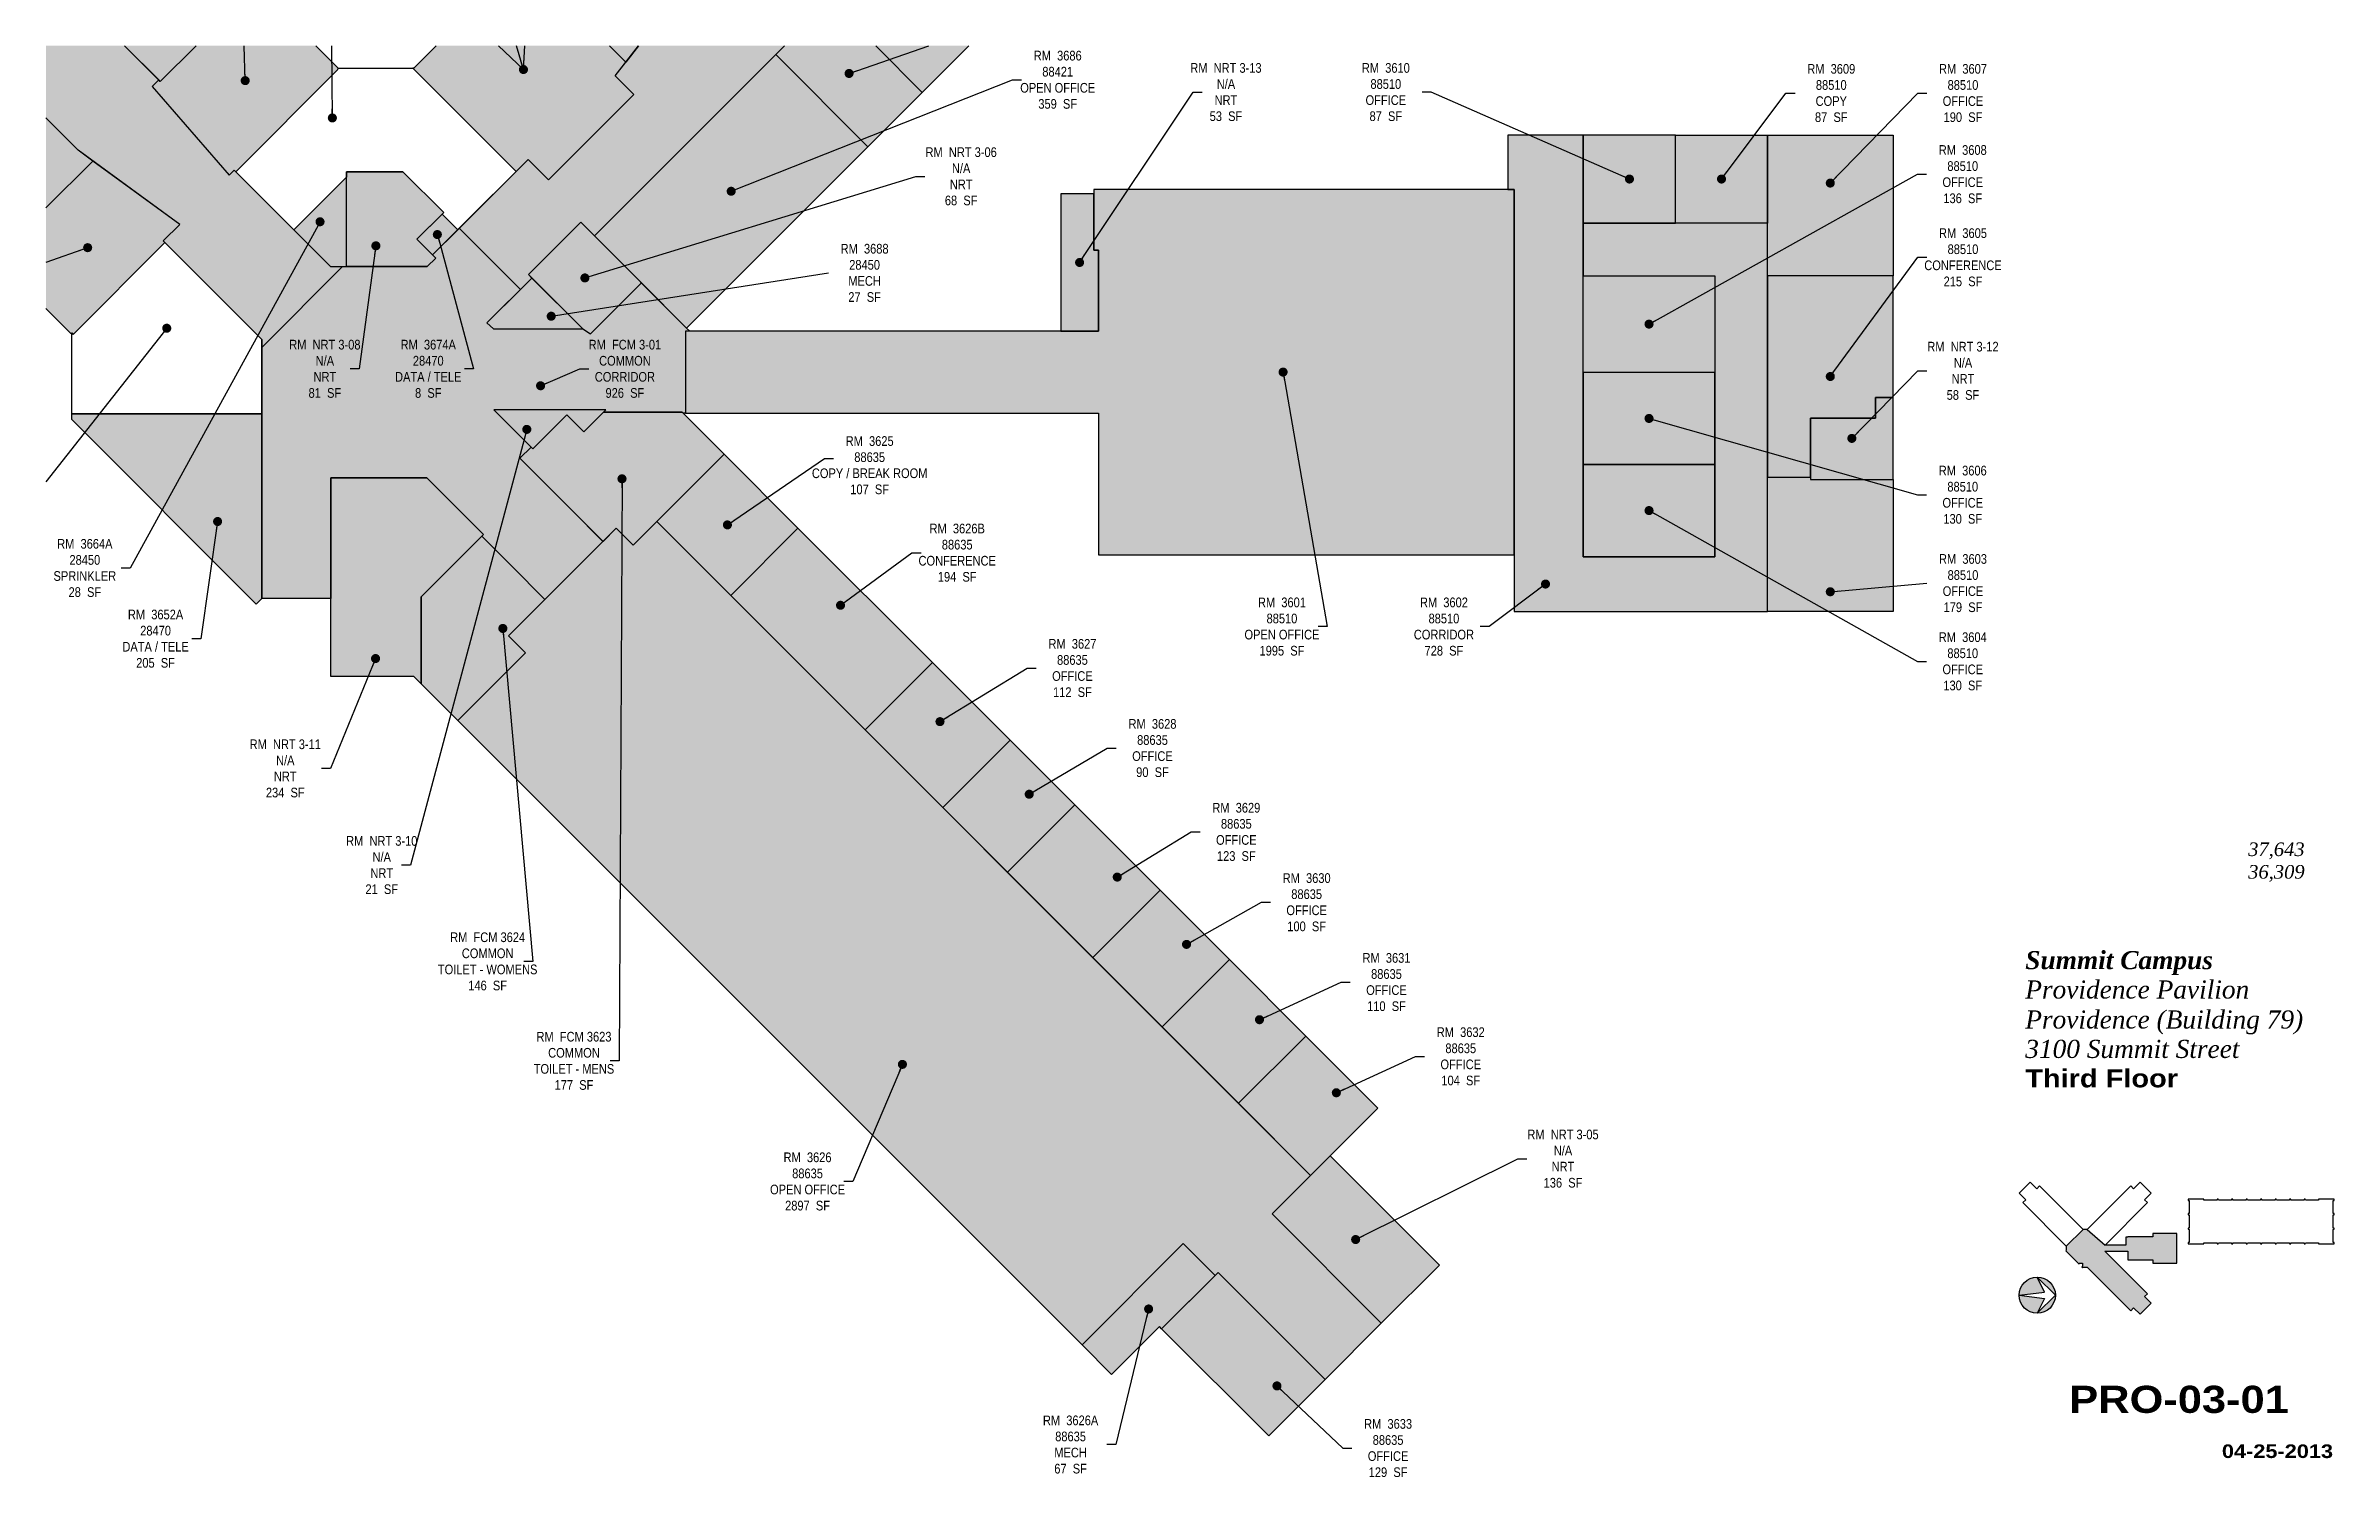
# Paper-space layout '01' of a CAD drawing. Header units: inches. Extents: x 0.9 to 16.7, y 0.5 to 10.5.
# The model-space entities are those that its viewports show. They can reach past a viewport. Long polylines and large blocks are cut down to what shows.
import ezdxf
from ezdxf.enums import TextEntityAlignment as Align

# ---------------------------------------------------------------- set-up
doc = ezdxf.new("R2010")
doc.units = ezdxf.units.IN
doc.header["$MEASUREMENT"] = 0
doc.layers.get('DEFPOINTS').update_dxf_attribs({"color": 31})
for name, color, linetype in [('0-LABEL', 3, 'Continuous'), ('1-NRT', 200, 'Continuous'), ('1-NRT-PTN', 253, 'Continuous'), ('3-FCM', 190, 'Continuous'), ('3-FCM-PTN', 9, 'Continuous'), ('4-OCC', 6, 'Continuous'), ('4-OCC-PTN', 95, 'Continuous'), ('4-VACANT', 60, 'Continuous'), ('T-5', 5, 'Continuous'), ('T-8', 8, 'Continuous')]:
    doc.layers.add(name, color=color, linetype=linetype)
doc.layers.get('DEFPOINTS').freeze()
doc.styles.add('ArialB', font='')
doc.styles.add('ArialN', font='ARIALN.TTF')
doc.styles.add('TimesI', font='timesi.ttf')
doc.styles.add('TimesIB', font='timesbi.ttf')
doc.styles.get('ArialB').set_extended_font_data('Arial Black')
doc.dimstyles.new('AB-120', dxfattribs={"dimscale": 120, "dimtxt": 0.125, "dimasz": 0.09375, "dimexe": 0.0625, "dimexo": 0.125, "dimgap": 0.375, "dimtad": 0, "dimtih": 1, "dimtoh": 1, "dimdec": 4, "dimrnd": 0.0625, "dimzin": 0, "dimdsep": 46, "dimlunit": 4, "dimtxsty": 'ArialN', "dimblk": 'ARCHTICK', "dimcen": 0.09375, "dimclrd": 256, "dimclre": 256, "dimclrt": 256, "dimadec": 0, "dimazin": 0, "dimtfac": 1, "dimtdec": 4, "dimtofl": 0, "dimtmove": 2, "dimatfit": 3, "dimldrblk": 'DOT', "dimfxl": 0, "dimfrac": 2, "dimtolj": 1, "dimtzin": 0, "dimlwd": -1, "dimlwe": -1, "dimarcsym": 0})

# ---------------------------------------------------------------- blocks, each defined once
blk = doc.blocks.new('n-arrow')
h = blk.add_hatch(color=256)
h.paths.add_polyline_path([(0, 0.125), (0.125, 0, 0.414214)])
h.paths.add_polyline_path([(0, 0.125, 0.414214), (-0.125, 0), (0.051, 0.022)])
h = blk.add_hatch(color=256)
h.paths.add_polyline_path([(0.051, -0.022), (-0.125, 0, 0.414214), (0, -0.125)])
h.paths.add_polyline_path([(0.125, 0), (0, -0.125, 0.414214)])
for p, q in [((-0.125, 0), (0.051, 0.022)), ((-0.125, 0), (0.051, -0.022)), ((0, 0.125), (0.125, 0)), ((0.051, 0.022), (0, 0.125)), ((0, -0.125), (0.125, 0)), ((0.051, -0.022), (0, -0.125))]:
    blk.add_line(p, q)
blk.add_circle((0, 0), 0.125)
blk = doc.blocks.new('3rd outline')
blk.add_lwpolyline([(14.639, 2.654), (14.562, 2.578), (14.608, 2.532), (14.588, 2.513), (14.888, 2.212), (14.888, 2.184), (14.885, 2.18), (14.977, 2.088), (14.977, 2.095), (15, 2.095), (15, 2.075), (14.995, 2.07), (15.001, 2.064), (15.005, 2.068), (15.033, 2.068), (15.333, 1.767), (15.353, 1.787), (15.398, 1.742), (15.475, 1.818), (15.429, 1.864), (15.449, 1.883), (15.155, 2.177), (15.314, 2.177), (15.314, 2.118), (15.486, 2.118), (15.486, 2.095), (15.651, 2.095), (15.651, 2.3), (15.486, 2.3), (15.486, 2.278), (15.314, 2.278), (15.314, 2.274), (15.3, 2.274), (15.3, 2.219), (15.156, 2.219), (15.449, 2.513), (15.429, 2.532), (15.475, 2.578), (15.398, 2.654), (15.353, 2.609), (15.333, 2.629), (15.033, 2.328), (15.005, 2.328), (14.704, 2.629), (14.684, 2.609)], close=True)
blk.add_lwpolyline([(15.73, 2.537), (15.73, 2.529), (15.737, 2.528), (15.737, 2.438), (15.73, 2.437), (15.73, 2.429), (15.737, 2.428), (15.737, 2.338), (15.73, 2.337), (15.73, 2.329), (15.737, 2.328), (15.737, 2.238), (15.73, 2.237), (15.73, 2.229), (15.838, 2.229), (15.839, 2.236), (15.93, 2.236), (15.93, 2.229), (15.938, 2.229), (15.939, 2.236), (16.03, 2.236), (16.03, 2.229), (16.038, 2.229), (16.039, 2.236), (16.13, 2.236), (16.13, 2.229), (16.138, 2.229), (16.139, 2.236), (16.23, 2.236), (16.23, 2.229), (16.238, 2.229), (16.238, 2.229), (16.239, 2.236), (16.33, 2.236), (16.33, 2.229), (16.338, 2.229), (16.339, 2.236), (16.43, 2.236), (16.43, 2.229), (16.438, 2.229), (16.439, 2.236), (16.53, 2.236), (16.53, 2.229), (16.538, 2.229), (16.539, 2.236), (16.63, 2.236), (16.63, 2.229), (16.738, 2.229), (16.738, 2.237), (16.731, 2.238), (16.731, 2.328), (16.738, 2.329), (16.738, 2.337), (16.731, 2.338), (16.731, 2.428), (16.738, 2.429), (16.738, 2.437), (16.731, 2.437), (16.731, 2.528), (16.738, 2.529), (16.738, 2.537), (16.63, 2.537), (16.63, 2.53), (16.539, 2.53), (16.538, 2.537), (16.53, 2.537), (16.53, 2.53), (16.439, 2.53), (16.438, 2.537), (16.43, 2.537), (16.43, 2.53), (16.339, 2.53), (16.338, 2.537), (16.33, 2.537), (16.33, 2.53), (16.239, 2.53), (16.238, 2.537), (16.23, 2.537), (16.23, 2.53), (16.139, 2.53), (16.138, 2.537), (16.13, 2.537), (16.13, 2.53), (16.039, 2.53), (16.038, 2.537), (16.03, 2.537), (16.03, 2.53), (15.939, 2.53), (15.938, 2.537), (15.93, 2.537), (15.93, 2.53), (15.839, 2.53), (15.838, 2.537), (15.73, 2.537)])
blk = doc.blocks.new('AB-TB-text')
for tag, style, p in [('GROSS', 'TimesI', (1.93, 4.406)), ('USEABLE', 'TimesI', (1.93, 4.25)), ('DATE', 'ArialB', (2.125, 0.25))]:
    blk.add_attdef(tag, text='', height=0.0938, dxfattribs=dict(style=style)).set_placement(p, align=Align.RIGHT)
for tag, style, p in [('CAMPUS', 'TimesIB', (0, 3.75)), ('PAVILION', 'TimesI', (0, 3.547)), ('BUILDING', 'TimesI', (0, 3.34)), ('STREET', 'TimesI', (0, 3.137)), ('FLOOR', 'ArialB', (0, 2.934))]:
    blk.add_attdef(tag, text='', height=0.125, dxfattribs=dict(style=style)).set_placement(p, align=Align.TOP_LEFT)
at = {"style": 'ArialB'}
blk.add_attdef('DWG#', text='', height=0.188, dxfattribs=at).set_placement((1.062, 0.749), align=Align.TOP_CENTER)
blk = doc.blocks.new('_ArchTick')
at = {"const_width": 0.15}
blk.add_lwpolyline([(-0.5, -0.5), (0.5, 0.5)], dxfattribs=at)
blk = doc.blocks.new('_Dot')
at = {"lineweight": -2}
blk.add_line((-0.5, 0), (-1, 0), dxfattribs=at)
at = {"const_width": 0.5}
blk.add_lwpolyline([(-0.25, 0, 1), (0.25, 0, 1)], format="xyb", close=True, dxfattribs=at)

msp = doc.modelspace()

# ---------------------------------------------------------------- hatches: boundary and pattern name
at = {"layer": '1-NRT-PTN'}
for points in [[(-1816.2, 1721.5), (-1792.8, 1698.1), (-1803.3, 1687.7), (-1833.3, 1687.7), (-1903.8, 1687.7), (-1903.8, 1805.3), (-1833.6, 1805.3), (-1782.9, 1754.7)], [(-1016.1, 1708), (-1016.1, 1607.5), (-969.1, 1607.5), (-969.1, 1708), (-975.1, 1708), (-975.1, 1777.8), (-1016.1, 1777.8)], [(-1537.2, 1667.4), (-1612.5, 1742.7), (-1677.6, 1677.6), (-1610.1, 1610.1), (-1600.5, 1604.2)], [(-1581.4, 1509.5), (-1720.6, 1509.5), (-1672.2, 1461.1), (-1629.8, 1503.5), (-1608.6, 1482.3)], [(-84.1, 1499.1), (-84.1, 1423.1), (18.5, 1423.1), (18.5, 1525.1), (-3.5, 1525.1), (-3.5, 1499.1)], [(-1804, 1425.1), (-1733.4, 1354.6), (-1811.1, 1277), (-1811.1, 1169.2), (-1820.1, 1178.2), (-1923, 1178.2), (-1923, 1425.1)], [(-753.4, 510.3), (-617.6, 374.6), (-545.5, 446.7), (-681.3, 582.5)]]:
    msp.add_hatch(color=256, dxfattribs=at).paths.add_polyline_path(points)
at = {"layer": '3-FCM-PTN'}
for points in [[(-2009, 1275), (-2009, 1587.2), (-1908.6, 1687.7), (-1803.3, 1687.7), (-1792.8, 1698.1), (-1796.7, 1702), (-1763.5, 1735.3), (-1687.5, 1659.2), (-1729.2, 1617.5), (-1721.2, 1610.1), (-1610.1, 1610.1), (-1600.5, 1604.2), (-1537.2, 1667.4), (-1481, 1611.2), (-1477.1, 1607.5), (-1482.2, 1607.5), (-1482.2, 1505.4), (-1485.4, 1505.4), (-1486.6, 1506.5), (-1584.4, 1506.5), (-1581.4, 1509.5), (-1581.4, 1509.5), (-1720.6, 1509.5), (-1674.3, 1463.2), (-1688.2, 1449.4), (-1624.6, 1385.7), (-1585, 1346.1), (-1657.1, 1274), (-1698.8, 1315.7), (-1735.6, 1352.5), (-1733.4, 1354.6), (-1804, 1425.1), (-1923, 1425.1), (-1923, 1275)], [(-1434.3, 1454.3), (-1547.5, 1341.2), (-1568.7, 1362.4), (-1584.9, 1346.1), (-1624.6, 1385.7), (-1688.2, 1449.4), (-1674.3, 1463.2), (-1672.2, 1461.1), (-1629.8, 1503.5), (-1608.6, 1482.3), (-1584.4, 1506.5), (-1486.6, 1506.5)], [(-1735.6, 1352.5), (-1698.8, 1315.7), (-1657.1, 1274), (-1702.3, 1228.7), (-1681.1, 1207.5), (-1765.3, 1123.4), (-1811.1, 1169.2), (-1811.1, 1277)]]:
    msp.add_hatch(color=256, dxfattribs=at).paths.add_polyline_path(points)
at = {"layer": '4-OCC-PTN'}
h = msp.add_hatch(dxfattribs=at)
h.set_pattern_fill('ANSI31', color=192)
h.paths.add_polyline_path([(-1155.8, 2242.5), (-1117.6, 2204.4), (-1090.9, 2231.1), (-1129.1, 2269.3), (-1033.6, 2364.7), (-995.4, 2326.6), (-970.5, 2351.5), (-1008.7, 2389.7), (-891.5, 2506.9), (-866, 2481.4), (-753.8, 2593.7), (-757.6, 2597.6), (-706.7, 2648.5), (-704.3, 2646), (-619.4, 2730.9), (-658.1, 2769.5), (-802.6, 2659.5), (-826.5, 2683.4), (-1089.2, 2483.4), (-1069.2, 2463.5), (-1157.5, 2375.2), (-1153.6, 2371.3), (-1338.9, 2186), (-1325.5, 2172.7), (-1495.4, 2040.4), (-1497.3, 2039), (-1487.9, 2029.6), (-1569.8, 1924.8), (-1546.4, 1901.4), (-1652.5, 1795.4), (-1677.9, 1820.8), (-1693, 1805.8), (-1763.5, 1735.3), (-1687.5, 1659.2), (-1673.3, 1673.4), (-1677.6, 1677.6), (-1612.5, 1742.7), (-1595.5, 1725.7), (-1220.1, 2101.2), (-1258.6, 2139.7)])
for color, points in [(185, [(-2529.5, 2311.9), (-2543.7, 2297.7), (-2691.3, 2445.3), (-2668.6, 2468), (-2754, 2553.4), (-2771.4, 2536.1), (-2899, 2663.7), (-2901.5, 2661.2), (-2936.5, 2696.3), (-3001.1, 2631.7), (-2978.4, 2609), (-2932.3, 2493.2), (-2661, 2294.7), (-2680, 2275.6), (-2585.9, 2206.7), (-2595.7, 2197), (-2500.5, 2087.1), (-2496.3, 2091.3), (-2237.1, 1832.1), (-2111, 1739.8), (-2131.4, 1719.4), (-2009, 1596.9), (-2009, 1587.2), (-1908.6, 1687.7), (-1923.7, 1687.7), (-2043.4, 1807.4), (-2049.6, 1801.1), (-2145.2, 1911.4), (-2137.1, 1919.5)]), (185, [(-2135.2, 1917.5), (-2324, 2106.4), (-2205.2, 2225.1), (-2016.4, 2036.3)]), (192, [(-1604.2, 2149.8), (-1495.1, 2040.7), (-1497.3, 2039), (-1487.9, 2029.6), (-1556.6, 1941.7), (-1684.5, 2069.5)]), (185, [(-2339.8, 1698), (-2219, 1818.8), (-2237.1, 1832.1), (-2496.3, 2091.3), (-2500.5, 2087.1), (-2502.3, 2089.2), (-2616.7, 1974.8)]), (137, [(-1188.1, 1904.1), (-1302.6, 2018.6), (-1222, 2099.2), (-1107.5, 1984.7)]), (192, [(-1556.6, 1941.7), (-1684.5, 2069.5), (-1820.1, 1934), (-1821.1, 1934), (-1820.6, 1933.4), (-1693, 1805.8), (-1677.9, 1820.8), (-1652.5, 1795.4), (-1546.4, 1901.4), (-1569.8, 1924.8)]), (185, [(-1914.3, 1932.6), (-1914, 1934), (-2016.4, 2036.3), (-2135.2, 1917.5), (-2137.1, 1919.5), (-2145.2, 1911.4), (-2049.6, 1801.1), (-2043.4, 1807.4), (-2041.4, 1805.5)]), (192, [(-1370.2, 1951.1), (-1302.6, 2018.6), (-1188.1, 1904.1), (-1255.6, 1836.6)]), (192, [(-1255.6, 1836.6), (-1481, 1611.2), (-1595.5, 1725.7), (-1370.2, 1951.1)]), (193, [(-366.6, 1851.1), (-460.5, 1851.1), (-460.5, 1783.5), (-452.5, 1783.5), (-452.5, 1329.5), (-452.5, 1259), (-137.8, 1259), (-137.8, 1741.7), (-366.6, 1741.7), (-366.6, 1676.2), (-203.1, 1676.2), (-203.1, 1327.1), (-366.6, 1327.1)]), (193, [(-366.6, 1851.1), (-366.6, 1741.7), (-251.8, 1741.7), (-251.8, 1851.1)]), (193, [(-251.8, 1851.1), (-137.8, 1851.1), (-137.8, 1741.7), (-251.8, 1741.7)]), (193, [(-137.8, 1851.1), (18.5, 1851.1), (18.5, 1678.8), (18.5, 1676.2), (-137.8, 1676.2), (-137.8, 1741.7)]), (185, [(-2219, 1818.8), (-2339.8, 1698), (-2246.2, 1604.3), (-2245.2, 1605.2), (-2243.5, 1603.4), (-2129.5, 1717.4), (-2131.4, 1719.4), (-2111, 1739.8)]), (55, [(-1903.8, 1798.9), (-1969.3, 1733.3), (-1923.7, 1687.7), (-1903.8, 1687.7), (-1903.8, 1694.7)]), (193, [(-975.1, 1783.5), (-975.1, 1708), (-969.1, 1708), (-969.1, 1607.5), (-1477.1, 1607.5), (-1478.3, 1607.5), (-1482.2, 1607.5), (-1482.2, 1505.4), (-969.1, 1505.4), (-969.1, 1329.5), (-452.5, 1329.5), (-452.5, 1783.5), (-969.1, 1783.5)]), (62, [(-1796.7, 1702), (-1816.2, 1721.5), (-1784.9, 1752.8), (-1765.4, 1733.3)]), (55, [(-1721.2, 1610.1), (-1610.1, 1610.1), (-1673.3, 1673.4), (-1729.2, 1617.5)]), (193, [(-366.6, 1676.2), (-203.1, 1676.1), (-203.1, 1556.1), (-366.6, 1556.1)]), (193, [(-137.8, 1676.2), (-137.8, 1425.7), (-84.1, 1425.7), (-84.1, 1499.1), (-3.5, 1499.1), (-3.5, 1525.1), (18.5, 1525.1), (18.5, 1676.2)]), (193, [(-366.6, 1556.1), (-366.6, 1441.6), (-203.1, 1441.6), (-203.1, 1556.1)]), (62, [(-2009, 1275), (-2015.9, 1268.1), (-2245.2, 1497.4), (-2245.2, 1504.6), (-2009, 1504.6)]), (131, [(-1434.3, 1454.3), (-1342.6, 1362.6), (-1426.2, 1279), (-1518, 1370.7)]), (193, [(-366.6, 1441.6), (-366.6, 1327.1), (-203.1, 1327.1), (-203.1, 1441.6)]), (193, [(-137.8, 1425.7), (-84.1, 1425.7), (-84.1, 1423.1), (18.5, 1423.1), (18.5, 1259), (-137.8, 1259)]), (131, [(-1681.1, 1207.5), (-1765.3, 1123.4), (-989.6, 347.7), (-863.7, 473.6), (-824.1, 434), (-820.5, 437.6), (-687.5, 304.7), (-617.6, 374.6), (-753.4, 510.3), (-705.5, 558.2), (-1518, 1370.7), (-1547.5, 1341.2), (-1568.7, 1362.4), (-1657.1, 1274), (-1702.3, 1228.7)]), (131, [(-1426.2, 1279), (-1259.2, 1111.9), (-1175.5, 1195.5), (-1342.6, 1362.6)]), (131, [(-1259.2, 1111.9), (-1162.5, 1015.2), (-1078.9, 1098.9), (-1175.5, 1195.5)]), (131, [(-1162.5, 1015.2), (-1082.3, 935), (-998.6, 1018.6), (-1078.9, 1098.9)]), (131, [(-1082.3, 935), (-976.1, 828.9), (-892.5, 912.5), (-998.6, 1018.6)]), (131, [(-976.1, 828.9), (-890, 742.8), (-806.4, 826.4), (-892.5, 912.5)]), (131, [(-890, 742.8), (-795, 647.8), (-711.4, 731.4), (-806.4, 826.4)]), (131, [(-795, 647.8), (-705.5, 558.2), (-621.9, 641.8), (-711.4, 731.4)]), (131, [(-952.8, 310.9), (-989.6, 347.7), (-863.7, 473.6), (-824.1, 434), (-890.6, 367.5), (-893.4, 370.3)]), (131, [(-820.5, 437.6), (-890.6, 367.5), (-757.6, 234.6), (-687.5, 304.7)])]:
    msp.add_hatch(color=color, dxfattribs=at).paths.add_polyline_path(points)

# ---------------------------------------------------------------- linework, layer by layer
at = {"layer": '1-NRT'}
for points in [[(-1816.2, 1721.5), (-1792.8, 1698.1), (-1792.8, 1698.1), (-1803.3, 1687.7), (-1803.3, 1687.7), (-1833.3, 1687.7), (-1903.8, 1687.7), (-1903.8, 1805.3), (-1833.6, 1805.3), (-1782.9, 1754.7)], [(-1581.4, 1509.5), (-1720.6, 1509.5), (-1672.2, 1461.1), (-1629.8, 1503.5), (-1608.6, 1482.3), (-1581.4, 1509.5)], [(-84.1, 1499.1), (-84.1, 1423.1), (18.5, 1423.1), (18.5, 1525.1), (-3.5, 1525.1), (-3.5, 1499.1)], [(-1804, 1425.1), (-1804, 1425.1), (-1733.4, 1354.6), (-1811.1, 1277), (-1811.1, 1169.2), (-1820.1, 1178.2), (-1923, 1178.2), (-1923, 1425.1)], [(-753.4, 510.3), (-617.6, 374.6), (-545.5, 446.7), (-681.3, 582.5)]]:
    msp.add_lwpolyline(points, close=True, dxfattribs=at)
for points in [[(-1016.1, 1708), (-1016.1, 1607.5), (-969.1, 1607.5), (-969.1, 1708), (-975.1, 1708), (-975.1, 1777.8), (-1016.1, 1777.8), (-1016.1, 1708)], [(-1537.2, 1667.4), (-1612.5, 1742.7), (-1677.6, 1677.6), (-1610.1, 1610.1), (-1600.5, 1604.2), (-1537.2, 1667.4)]]:
    msp.add_lwpolyline(points, dxfattribs=at)
at = {"layer": '3-FCM'}
msp.add_lwpolyline([(-2009, 1275), (-2009, 1587.2), (-1908.6, 1687.7), (-1908.6, 1687.7), (-1803.3, 1687.7), (-1792.8, 1698.1), (-1796.7, 1702), (-1763.5, 1735.3), (-1687.5, 1659.2), (-1729.2, 1617.5), (-1721.2, 1610.1), (-1610.1, 1610.1), (-1600.5, 1604.2), (-1537.2, 1667.4), (-1481, 1611.2), (-1477.1, 1607.5), (-1482.2, 1607.5), (-1482.2, 1505.4), (-1485.4, 1505.4), (-1486.6, 1506.5), (-1584.4, 1506.5), (-1581.4, 1509.5), (-1581.4, 1509.5), (-1720.6, 1509.5), (-1674.3, 1463.2), (-1674.3, 1463.2), (-1688.2, 1449.4), (-1688.2, 1449.4), (-1624.6, 1385.7), (-1624.6, 1385.7), (-1624.6, 1385.7), (-1585, 1346.1), (-1657.1, 1274), (-1698.8, 1315.7), (-1698.8, 1315.7), (-1735.6, 1352.5), (-1733.4, 1354.6), (-1733.4, 1354.6), (-1804, 1425.1), (-1923, 1425.1), (-1923, 1275), (-1923, 1275)], close=True, dxfattribs=at)
for points in [[(-1434.3, 1454.3), (-1547.5, 1341.2), (-1568.7, 1362.4), (-1584.9, 1346.1), (-1624.6, 1385.7), (-1624.6, 1385.7), (-1688.2, 1449.4), (-1674.3, 1463.2), (-1672.2, 1461.1), (-1629.8, 1503.5), (-1608.6, 1482.3), (-1584.4, 1506.5), (-1486.6, 1506.5), (-1434.3, 1454.3)], [(-1735.6, 1352.5), (-1698.8, 1315.7), (-1698.8, 1315.7), (-1657.1, 1274), (-1702.3, 1228.7), (-1681.1, 1207.5), (-1681.1, 1207.5), (-1765.3, 1123.4), (-1765.3, 1123.4), (-1811.1, 1169.2), (-1811.1, 1169.2), (-1811.1, 1277), (-1735.6, 1352.5)]]:
    msp.add_lwpolyline(points, dxfattribs=at)
at = {"layer": '4-OCC'}
for points in [[(-1220.1, 2101.2), (-1595.5, 1725.7), (-1612.5, 1742.7), (-1677.6, 1677.6), (-1673.3, 1673.4), (-1687.5, 1659.2), (-1763.5, 1735.3), (-1677.9, 1820.8), (-1652.5, 1795.4), (-1546.4, 1901.4), (-1569.8, 1924.8), (-1487.9, 2029.6)], [(-2529.5, 2311.9), (-2137.1, 1919.5), (-2145.2, 1911.4), (-2049.6, 1801.1), (-2043.4, 1807.4), (-1923.7, 1687.7), (-1908.6, 1687.7), (-2009, 1587.2), (-2009, 1596.9), (-2131.4, 1719.4), (-2111, 1739.8), (-2237.1, 1832.1), (-2496.3, 2091.3)], [(-2339.8, 1698), (-2219, 1818.8), (-2237.1, 1832.1), (-2496.3, 2091.3), (-2500.5, 2087.1), (-2502.3, 2089.2), (-2616.7, 1974.8), (-2339.8, 1698), (-2339.8, 1698)], [(-1188.1, 1904.1), (-1302.6, 2018.6), (-1222, 2099.2), (-1222, 2099.2), (-1107.5, 1984.7), (-1188.1, 1904.1)], [(-1556.6, 1941.7), (-1684.5, 2069.5), (-1820.1, 1934), (-1821.1, 1934), (-1820.6, 1933.4), (-1693, 1805.8), (-1677.9, 1820.8), (-1652.5, 1795.4), (-1546.4, 1901.4), (-1569.8, 1924.8), (-1556.6, 1941.7)], [(-1914.3, 1932.6), (-1914, 1934), (-2016.4, 2036.3), (-2135.2, 1917.5), (-2137.1, 1919.5), (-2137.1, 1919.5), (-2145.2, 1911.4), (-2049.6, 1801.1), (-2043.4, 1807.4), (-2041.4, 1805.5), (-1914.3, 1932.6), (-1914.3, 1932.6), (-1914.3, 1932.6)], [(-1370.2, 1951.1), (-1302.6, 2018.6), (-1302.6, 2018.6), (-1188.1, 1904.1), (-1255.6, 1836.6), (-1370.2, 1951.1)], [(-1255.6, 1836.6), (-1481, 1611.2), (-1595.5, 1725.7), (-1370.2, 1951.1), (-1370.2, 1951.1), (-1255.6, 1836.6)], [(-366.6, 1851.1), (-460.5, 1851.1), (-460.5, 1783.5), (-452.5, 1783.5), (-452.5, 1329.5), (-452.5, 1259), (-137.8, 1259), (-137.8, 1741.7), (-366.6, 1741.7), (-366.6, 1676.2), (-203.1, 1676.2), (-203.1, 1327.1), (-366.6, 1327.1), (-366.6, 1851.1)], [(-2219, 1818.8), (-2339.8, 1698), (-2246.2, 1604.3), (-2245.2, 1605.2), (-2243.5, 1603.4), (-2129.5, 1717.4), (-2131.4, 1719.4), (-2111, 1739.8), (-2219, 1818.8)], [(-1903.8, 1798.9), (-1969.3, 1733.3), (-1923.7, 1687.7), (-1903.8, 1687.7), (-1903.8, 1694.7), (-1903.8, 1798.9)], [(-1721.2, 1610.1), (-1610.1, 1610.1), (-1673.3, 1673.4), (-1729.2, 1617.5), (-1721.2, 1610.1)], [(-137.8, 1425.7), (-84.1, 1425.7), (-84.1, 1423.1), (18.5, 1423.1), (18.5, 1259), (-137.8, 1259), (-137.8, 1425.7)], [(-820.5, 437.6), (-890.6, 367.5), (-757.6, 234.6), (-687.5, 304.7), (-820.5, 437.6)]]:
    msp.add_lwpolyline(points, dxfattribs=at)
for points in [[(-2135.2, 1917.5), (-2135.2, 1917.5), (-2135.2, 1917.5), (-2324, 2106.4), (-2205.2, 2225.1), (-2016.4, 2036.3)], [(-1604.2, 2149.8), (-1495.1, 2040.7), (-1497.3, 2039), (-1487.9, 2029.6), (-1556.6, 1941.7), (-1684.5, 2069.5)], [(-366.6, 1851.1), (-366.6, 1741.7), (-251.8, 1741.7), (-251.8, 1851.1)], [(-251.8, 1851.1), (-137.8, 1851.1), (-137.8, 1741.7), (-251.8, 1741.7)], [(-137.8, 1851.1), (18.5, 1851.1), (18.5, 1678.8), (18.5, 1676.2), (-137.8, 1676.2), (-137.8, 1741.7), (-137.8, 1741.7)], [(-975.1, 1783.5), (-975.1, 1708), (-969.1, 1708), (-969.1, 1607.5), (-1477.1, 1607.5), (-1478.3, 1607.5), (-1482.2, 1607.5), (-1482.2, 1505.4), (-969.1, 1505.4), (-969.1, 1329.5), (-452.5, 1329.5), (-452.5, 1329.5), (-452.5, 1329.5), (-452.5, 1783.5), (-452.5, 1783.5), (-452.5, 1783.5), (-969.1, 1783.5)], [(-1796.7, 1702), (-1816.2, 1721.5), (-1784.9, 1752.8), (-1765.4, 1733.3)], [(-366.6, 1676.2), (-203.1, 1676.1), (-203.1, 1556.1), (-366.6, 1556.1)], [(-137.8, 1676.2), (-137.8, 1425.7), (-84.1, 1425.7), (-84.1, 1499.1), (-3.5, 1499.1), (-3.5, 1525.1), (18.5, 1525.1), (18.5, 1676.2)], [(-366.6, 1556.1), (-366.6, 1441.6), (-203.1, 1441.6), (-203.1, 1556.1)], [(-2009, 1275), (-2015.9, 1268.1), (-2245.2, 1497.4), (-2245.2, 1504.6), (-2009, 1504.6)], [(-1434.3, 1454.3), (-1342.6, 1362.6), (-1426.2, 1279), (-1518, 1370.7)], [(-366.6, 1441.6), (-366.6, 1327.1), (-203.1, 1327.1), (-203.1, 1441.6)], [(-1681.1, 1207.5), (-1765.3, 1123.4), (-989.6, 347.7), (-863.7, 473.6), (-824.1, 434), (-820.5, 437.6), (-687.5, 304.7), (-617.6, 374.6), (-753.4, 510.3), (-705.5, 558.2), (-1518, 1370.7), (-1518, 1370.7), (-1518, 1370.7), (-1518, 1370.7), (-1518, 1370.7), (-1518, 1370.7), (-1547.5, 1341.2), (-1568.7, 1362.4), (-1657.1, 1274), (-1657.1, 1274), (-1702.3, 1228.7), (-1681.1, 1207.5)], [(-1426.2, 1279), (-1259.2, 1111.9), (-1175.5, 1195.5), (-1342.6, 1362.6)], [(-1259.2, 1111.9), (-1162.5, 1015.2), (-1078.9, 1098.9), (-1175.5, 1195.5)], [(-1162.5, 1015.2), (-1082.3, 935), (-998.6, 1018.6), (-1078.9, 1098.9)], [(-1082.3, 935), (-976.1, 828.9), (-892.5, 912.5), (-998.6, 1018.6)], [(-976.1, 828.9), (-890, 742.8), (-806.4, 826.4), (-892.5, 912.5)], [(-890, 742.8), (-795, 647.8), (-711.4, 731.4), (-806.4, 826.4)], [(-795, 647.8), (-705.5, 558.2), (-621.9, 641.8), (-711.4, 731.4)], [(-952.8, 310.9), (-989.6, 347.7), (-863.7, 473.6), (-824.1, 434), (-890.6, 367.5), (-893.4, 370.3)]]:
    msp.add_lwpolyline(points, close=True, dxfattribs=at)
at = {"layer": '4-VACANT'}
msp.add_lwpolyline([(-2041.4, 1805.5), (-1914.3, 1932.6), (-1914, 1934), (-1821.1, 1934), (-1693, 1805.8), (-1765.4, 1733.3), (-1784.9, 1752.8), (-1782.9, 1754.7), (-1833.6, 1805.3), (-1903.8, 1805.3), (-1903.8, 1798.9), (-1969.3, 1733.3), (-2041.4, 1805.5)], dxfattribs=at)
msp.add_lwpolyline([(-2245.2, 1605.2), (-2243.5, 1603.4), (-2129.5, 1717.4), (-2009, 1596.9), (-2009, 1596.9), (-2009, 1596.9), (-2009, 1504.6), (-2245.2, 1504.6)], close=True, dxfattribs=at)

# ---------------------------------------------------------------- texts
at = {"layer": '0-LABEL', "char_height": 12, "attachment_point": 5, "style": 'ArialN'}
for s, insert in [('RM  3686\\P88421\\POPEN OFFICE\\P359  SF', (-1019.8, 1919.7)), ('RM  NRT 3-13\\PN/A\\PNRT\\P53  SF', (-810.7, 1904.4)), ('RM  3610\\P88510\\POFFICE\\P87  SF', (-612, 1904.4)), ('RM  3609\\P88510\\PCOPY\\P87  SF', (-58.4, 1903.2)), ('RM  3607\\P88510\\POFFICE\\P190  SF', (105.3, 1903.2)), ('RM  NRT 3-06\\PN/A\\PNRT\\P68  SF', (-1139.8, 1799.7)), ('RM  3608\\P88510\\POFFICE\\P136  SF', (105, 1802.4)), ('RM  3605\\P88510\\PCONFERENCE\\P215  SF', (105.3, 1699.1)), ('RM  3688\\P28450\\PMECH\\P27  SF', (-1259.8, 1679.7)), ('RM  NRT 3-08\\PN/A\\PNRT\\P81  SF', (-1930.6, 1560.5)), ('RM  3674A\\P28470\\PDATA / TELE\\P8  SF', (-1802.1, 1560.5)), ('RM  FCM 3-01\\PCOMMON\\PCORRIDOR\\P926  SF', (-1557.7, 1560.5)), ('RM  NRT 3-12\\PN/A\\PNRT\\P58  SF', (105.3, 1558)), ('RM  3625\\P88635\\PCOPY / BREAK ROOM\\P107  SF', (-1253.5, 1440.7)), ('RM  3606\\P88510\\POFFICE\\P130  SF', (105, 1404)), ('RM  3626B\\P88635\\PCONFERENCE\\P194  SF', (-1144.7, 1332)), ('RM  3664A\\P28450\\PSPRINKLER\\P28  SF', (-2228.9, 1313)), ('RM  3603\\P88510\\POFFICE\\P179  SF', (105.3, 1294.2)), ('RM  3652A\\P28470\\PDATA / TELE\\P205  SF', (-2141, 1225.1)), ('RM  3601\\P88510\\POPEN OFFICE\\P1995  SF', (-741.1, 1240.2)), ('RM  3602\\P88510\\PCORRIDOR\\P728  SF', (-539.8, 1240.2)), ('RM  3627\\P88635\\POFFICE\\P112  SF', (-1001.5, 1188.7)), ('RM  3604\\P88510\\POFFICE\\P130  SF', (105, 1197)), ('RM  3628\\P88635\\POFFICE\\P90  SF', (-902, 1089.2)), ('RM  NRT 3-11\\PN/A\\PNRT\\P234  SF', (-1979.8, 1063.9)), ('RM  3629\\P88635\\POFFICE\\P123  SF', (-797.8, 985)), ('RM  NRT 3-10\\PN/A\\PNRT\\P21  SF', (-1859.9, 943.8)), ('RM  3630\\P88635\\POFFICE\\P100  SF', (-710.4, 897.6)), ('RM  FCM 3624\\PCOMMON\\PTOILET - WOMENS\\P146  SF', (-1728.3, 824.1)), ('RM  3631\\P88635\\POFFICE\\P110  SF', (-611.2, 798.4)), ('RM  3632\\P88635\\POFFICE\\P104  SF', (-518.9, 706.1)), ('RM  FCM 3623\\PCOMMON\\PTOILET - MENS\\P177  SF', (-1621, 700.5)), ('RM  NRT 3-05\\PN/A\\PNRT\\P136  SF', (-391.8, 579)), ('RM  3626\\P88635\\POPEN OFFICE\\P2897  SF', (-1330.7, 550.6)), ('RM  3626A\\P88635\\PMECH\\P67  SF', (-1003.8, 223.7)), ('RM  3633\\P88635\\POFFICE\\P129  SF', (-609.2, 219.3))]:
    msp.add_mtext(s, dxfattribs=dict(at, insert=insert))

# ---------------------------------------------------------------- leaders
at = {"layer": '0-LABEL', "annotation_type": 0, "has_hookline": 1}
for points, hookline_direction, text_width in [([(-1921.3, 1872.3), (-1923.5, 2302.7), (-1934.8, 2302.7)], 1, 57.9), ([(-2029.6, 1918.7), (-2036, 2167), (-2024.8, 2167)], 0, 57.9), ([(-1683.8, 1932.5), (-1670.1, 2180.4), (-1681.4, 2180.4)], 1, 94.8), ([(-1683.8, 1932.5), (-1738.1, 2114.9), (-1749.3, 2114.9)], 1, 94.8), ([(-1683.8, 1932.5), (-1803.5, 2047), (-1814.8, 2047)], 1, 94.8), ([(-1279.1, 1927.6), (-956, 2039.7), (-944.8, 2039.7)], 0, 58), ([(382.5, 1886.5), (274.2, 1994.1), (263, 1994.1)], 1, 57.8), ([(-1425.6, 1781.2), (-1076, 1919.7), (-1064.8, 1919.7)], 0, 91.8), ([(-992.6, 1692.7), (-851.4, 1904.4), (-840.2, 1904.4)], 0, 86.9), ([(-309.2, 1796.4), (-555.7, 1904.4), (-567, 1904.4)], 1, 57.9), ([(-194.8, 1796.4), (-114.7, 1903.2), (-103.4, 1903.2)], 0, 57.9), ([(-59.6, 1791.4), (49.1, 1903.2), (60.3, 1903.2)], 0, 57.9), ([(439.5, 1736.5), (274.2, 1901.5), (263, 1901.5)], 1, 92.3), ([(-1607.4, 1673.5), (-1196, 1799.7), (-1184.8, 1799.7)], 0, 86.9), ([(-284.9, 1616.1), (48.7, 1802.4), (60, 1802.4)], 0, 57.9), ([(-1936.6, 1743.3), (-2172.7, 1313), (-2183.9, 1313)], 1, 77.1), ([(-2225.4, 1711.1), (-2480, 1620.3), (-2491.2, 1620.3)], 1, 57.8), ([(-1867.2, 1713.4), (-1888, 1560.5), (-1899.3, 1560.5)], 1, 86.9), ([(-1790.8, 1727.4), (-1745.8, 1560.5), (-1757.1, 1560.5)], 1, 80.7), ([(-1649.3, 1625.9), (-1304.8, 1679.7)], 0, 57.9), ([(-59.6, 1551), (49.1, 1699.1), (60.3, 1699.1)], 0, 94.8), ([(-2127.1, 1611), (-2278.4, 1418.8), (-2289.6, 1418.8)], 1, 78), ([(-1662.5, 1539.5), (-1613.9, 1560.5), (-1602.7, 1560.5)], 0, 86.5), ([(-739.7, 1556.5), (-684.9, 1240.2), (-696.1, 1240.2)], 1, 91.8), ([(-32.8, 1474.1), (49.1, 1558), (60.3, 1558)], 0, 86.8), ([(-1679.6, 1485.3), (-1824.3, 943.8), (-1835.5, 943.8)], 1, 86.9), ([(-284.9, 1498.9), (48.7, 1404), (60, 1404)], 0, 57.9), ([(-1561.3, 1423.9), (-1564.8, 700.5), (-1576, 700.5)], 1, 99), ([(-1430.3, 1366.6), (-1309.8, 1449), (-1298.5, 1449)], 0, 141.9), ([(-2063.9, 1370.8), (-2084.7, 1225.1), (-2096, 1225.1)], 1, 80.7), ([(-284.9, 1384.4), (48.7, 1197), (60, 1197)], 0, 57.9), ([(-1289.7, 1266.7), (-1201, 1332), (-1189.7, 1332)], 0, 94.8), ([(-413.5, 1293.1), (-483.5, 1240.2), (-494.8, 1240.2)], 1, 74), ([(-59.6, 1283.5), (60.3, 1294.2)], 0, 57.9), ([(-1709.4, 1237.9), (-1672, 824.1), (-1683.3, 824.1)], 1, 122.7), ([(-1867.6, 1200.5), (-1923.5, 1063.9), (-1934.8, 1063.9)], 1, 85), ([(-1166.1, 1122.1), (-1057.8, 1188.7), (-1046.5, 1188.7)], 0, 57.9), ([(-1055.2, 1031.9), (-958.3, 1089.2), (-947, 1089.2)], 0, 57.9), ([(-945.8, 928.9), (-854.1, 985), (-842.8, 985)], 0, 57.9), ([(-859.7, 845.3), (-766.6, 897.6), (-755.4, 897.6)], 0, 57.9), ([(-769, 751.7), (-667.4, 798.4), (-656.2, 798.4)], 0, 56), ([(-1212.8, 696.2), (-1274.5, 550.6), (-1285.7, 550.6)], 1, 91.8), ([(-673.5, 660.9), (-575.2, 706.1), (-563.9, 706.1)], 0, 57.8), ([(-649.5, 478.5), (-448.1, 579), (-436.8, 579)], 0, 87), ([(-906.8, 392.2), (-947.5, 223.7), (-958.8, 223.7)], 1, 67.7), ([(-747.3, 296.6), (-665.4, 219.3), (-654.2, 219.3)], 0, 57.9)]:
    msp.add_leader(points, dimstyle='AB-120', dxfattribs=dict(at, hookline_direction=hookline_direction, text_width=text_width))

psp = doc.layouts.new('01')

# ---------------------------------------------------------------- hatches: boundary and pattern name
at = {"layer": 'T-8'}
psp.add_hatch(color=256, dxfattribs=at).paths.add_polyline_path([(15.155, 2.177), (15.314, 2.177), (15.314, 2.118), (15.486, 2.118), (15.486, 2.095), (15.651, 2.095), (15.651, 2.3), (15.486, 2.3), (15.486, 2.278), (15.314, 2.278), (15.314, 2.274), (15.3, 2.274), (15.3, 2.219), (15.156, 2.219), (15.033, 2.328), (15.005, 2.328), (14.888, 2.212), (14.888, 2.184), (14.885, 2.18), (14.977, 2.088), (14.977, 2.095), (15, 2.095), (15, 2.075), (14.995, 2.07), (15.001, 2.064), (15.005, 2.068), (15.033, 2.068), (15.333, 1.767), (15.353, 1.787), (15.398, 1.742), (15.475, 1.818), (15.429, 1.864), (15.449, 1.883)])

# ---------------------------------------------------------------- linework, layer by layer
for points in [[(15.005, 2.328), (14.888, 2.212)], [(15.033, 2.328), (15.156, 2.219)]]:
    psp.add_lwpolyline(points, dxfattribs=at)

# ---------------------------------------------------------------- block references
at = {"layer": 'T-5'}
ref = psp.add_blockref('AB-TB-text', (14.605, 0.5), dxfattribs=at)
ref.add_attrib('DATE', '04-25-2013', dxfattribs={"layer": 'T-8', "height": 0.0938, "style": 'ArialB'}).set_placement((16.73, 0.75), align=Align.RIGHT)
ref.add_attrib('DWG#', 'PRO-03-01', dxfattribs={"layer": 'T-8', "height": 0.1875, "style": 'ArialB'}).set_placement((15.667, 1.249), align=Align.TOP_CENTER)
ref.add_attrib('GROSS', '37,643', dxfattribs={"layer": '0', "height": 0.0938, "style": 'TimesI'}).set_placement((16.534, 4.906), align=Align.RIGHT)
ref.add_attrib('USEABLE', '36,309', dxfattribs={"layer": '0', "height": 0.0938, "style": 'TimesI'}).set_placement((16.534, 4.75), align=Align.RIGHT)
ref.add_attrib('PAVILION', 'Providence Pavilion', dxfattribs={"layer": '0', "height": 0.125, "style": 'TimesI'}).set_placement((14.605, 4.047), align=Align.TOP_LEFT)
ref.add_attrib('BUILDING', 'Providence (Building 79)', dxfattribs={"layer": '0', "height": 0.125, "style": 'TimesI'}).set_placement((14.605, 3.84), align=Align.TOP_LEFT)
ref.add_attrib('STREET', '3100 Summit Street', dxfattribs={"layer": '0', "height": 0.125, "style": 'TimesI'}).set_placement((14.605, 3.637), align=Align.TOP_LEFT)
ref.add_attrib('FLOOR', 'Third Floor', dxfattribs={"layer": 'T-8', "height": 0.125, "style": 'ArialB'}).set_placement((14.605, 3.434), align=Align.TOP_LEFT)
ref.add_attrib('CAMPUS', 'Summit Campus', dxfattribs={"layer": '0', "height": 0.125, "style": 'TimesIB'}).set_placement((14.605, 4.25), align=Align.TOP_LEFT)
at = {"layer": 'T-8'}
for name, p in [('3rd outline', (0, 0)), ('n-arrow', (14.688, 1.874))]:
    psp.add_blockref(name, p, dxfattribs=at)

# ---------------------------------------------------------------- viewports
at = {"layer": 'DEFPOINTS'}
vp = psp.add_viewport(center=(7.688, 5.5), size=(13.5, 10), view_center_point=(-1062.374, 1062), view_height=1800.00004, dxfattribs=at)
vp.frozen_layers = ['DEFPOINTS']

doc.saveas('drawing.dxf')
